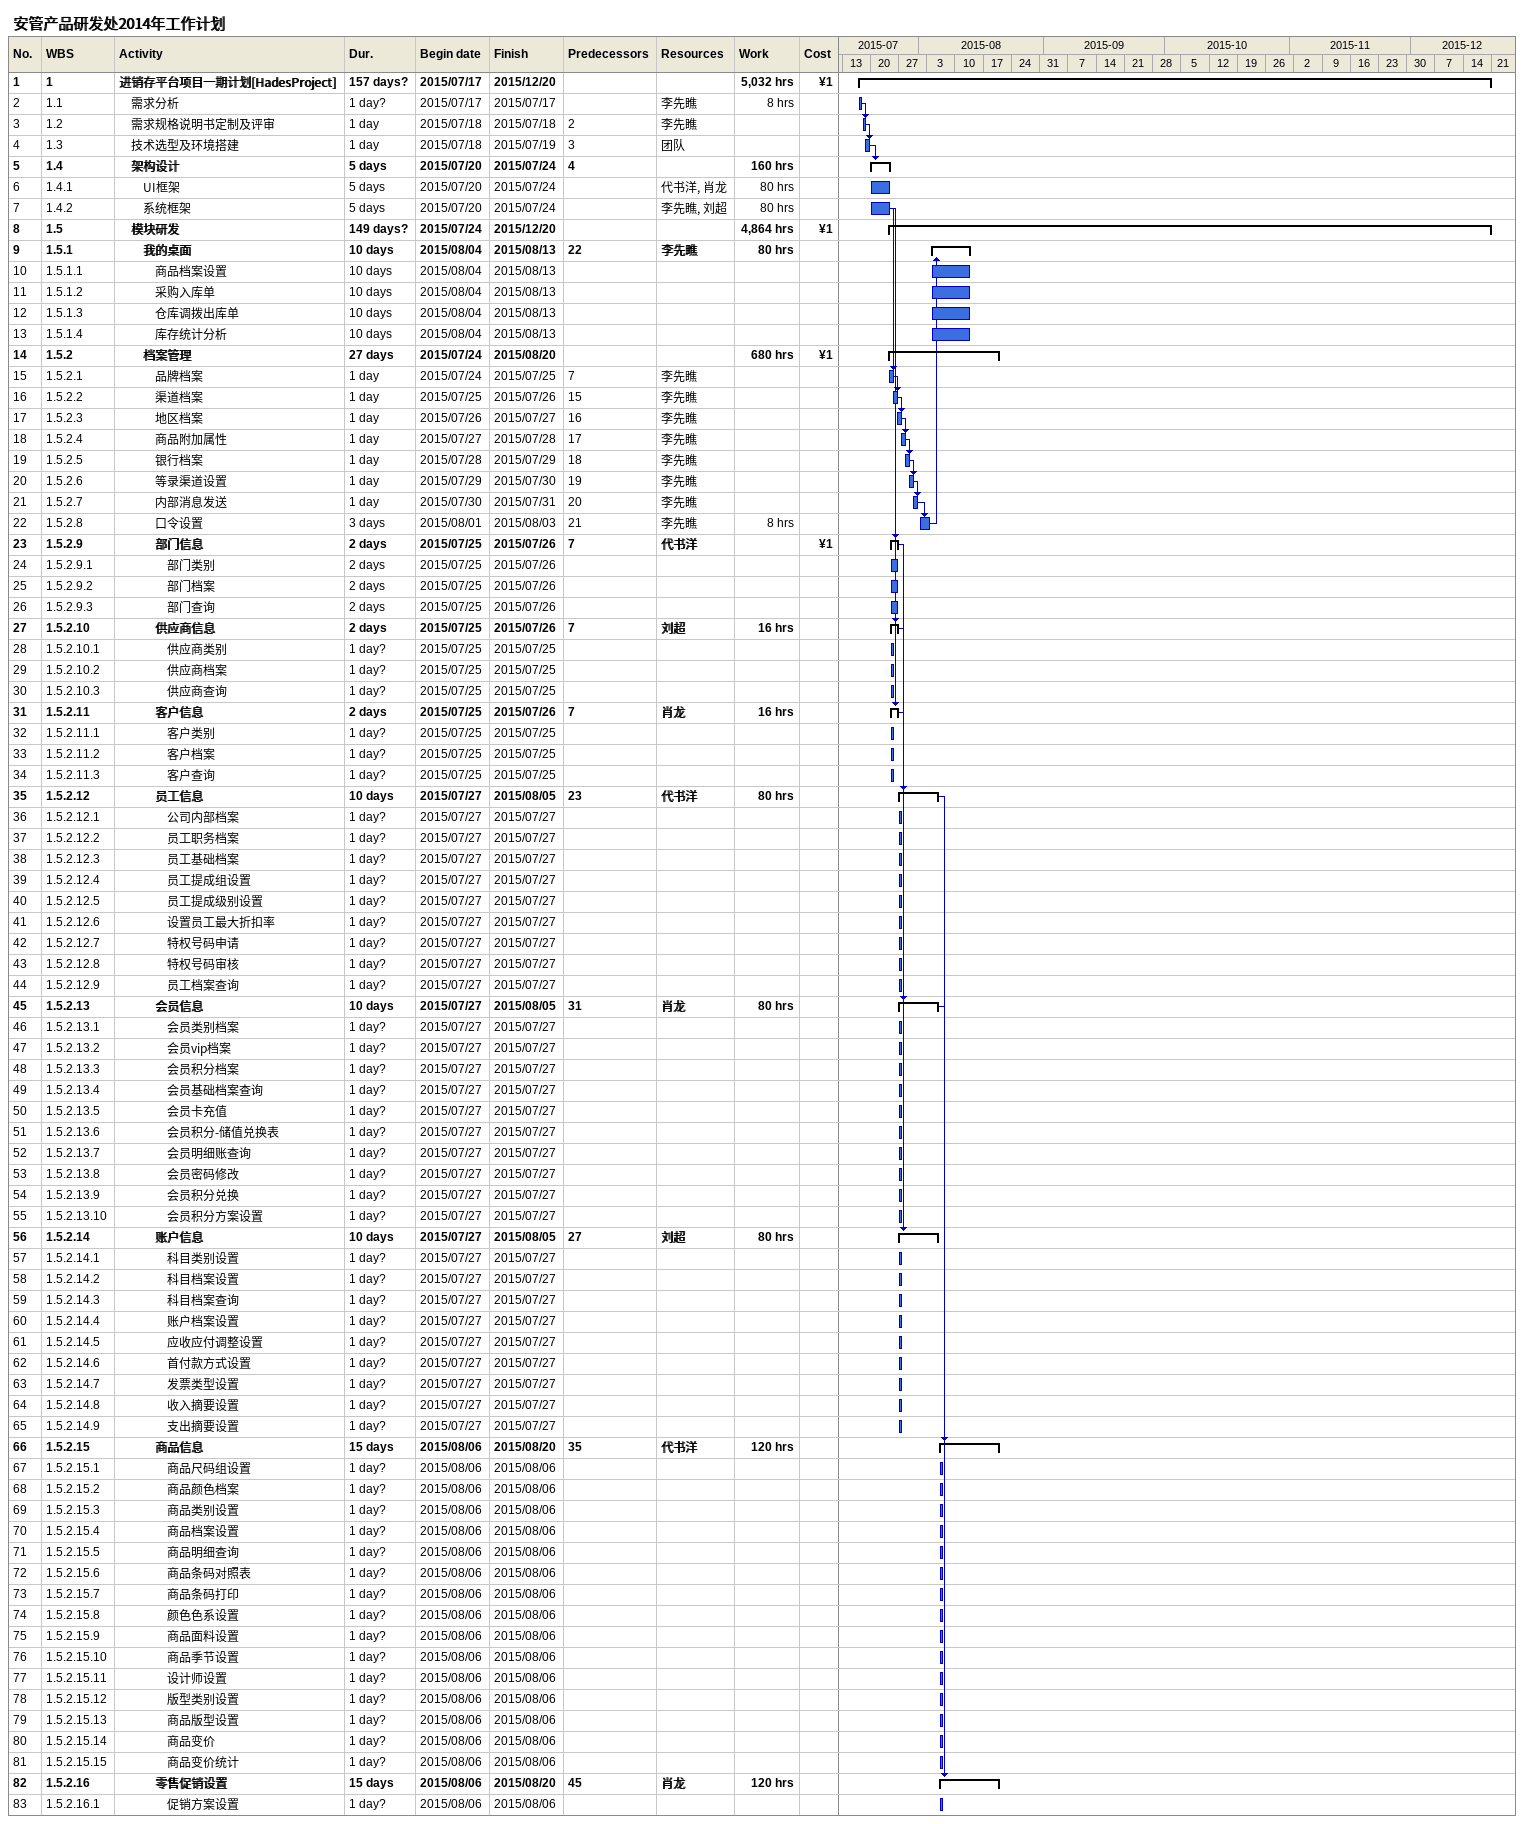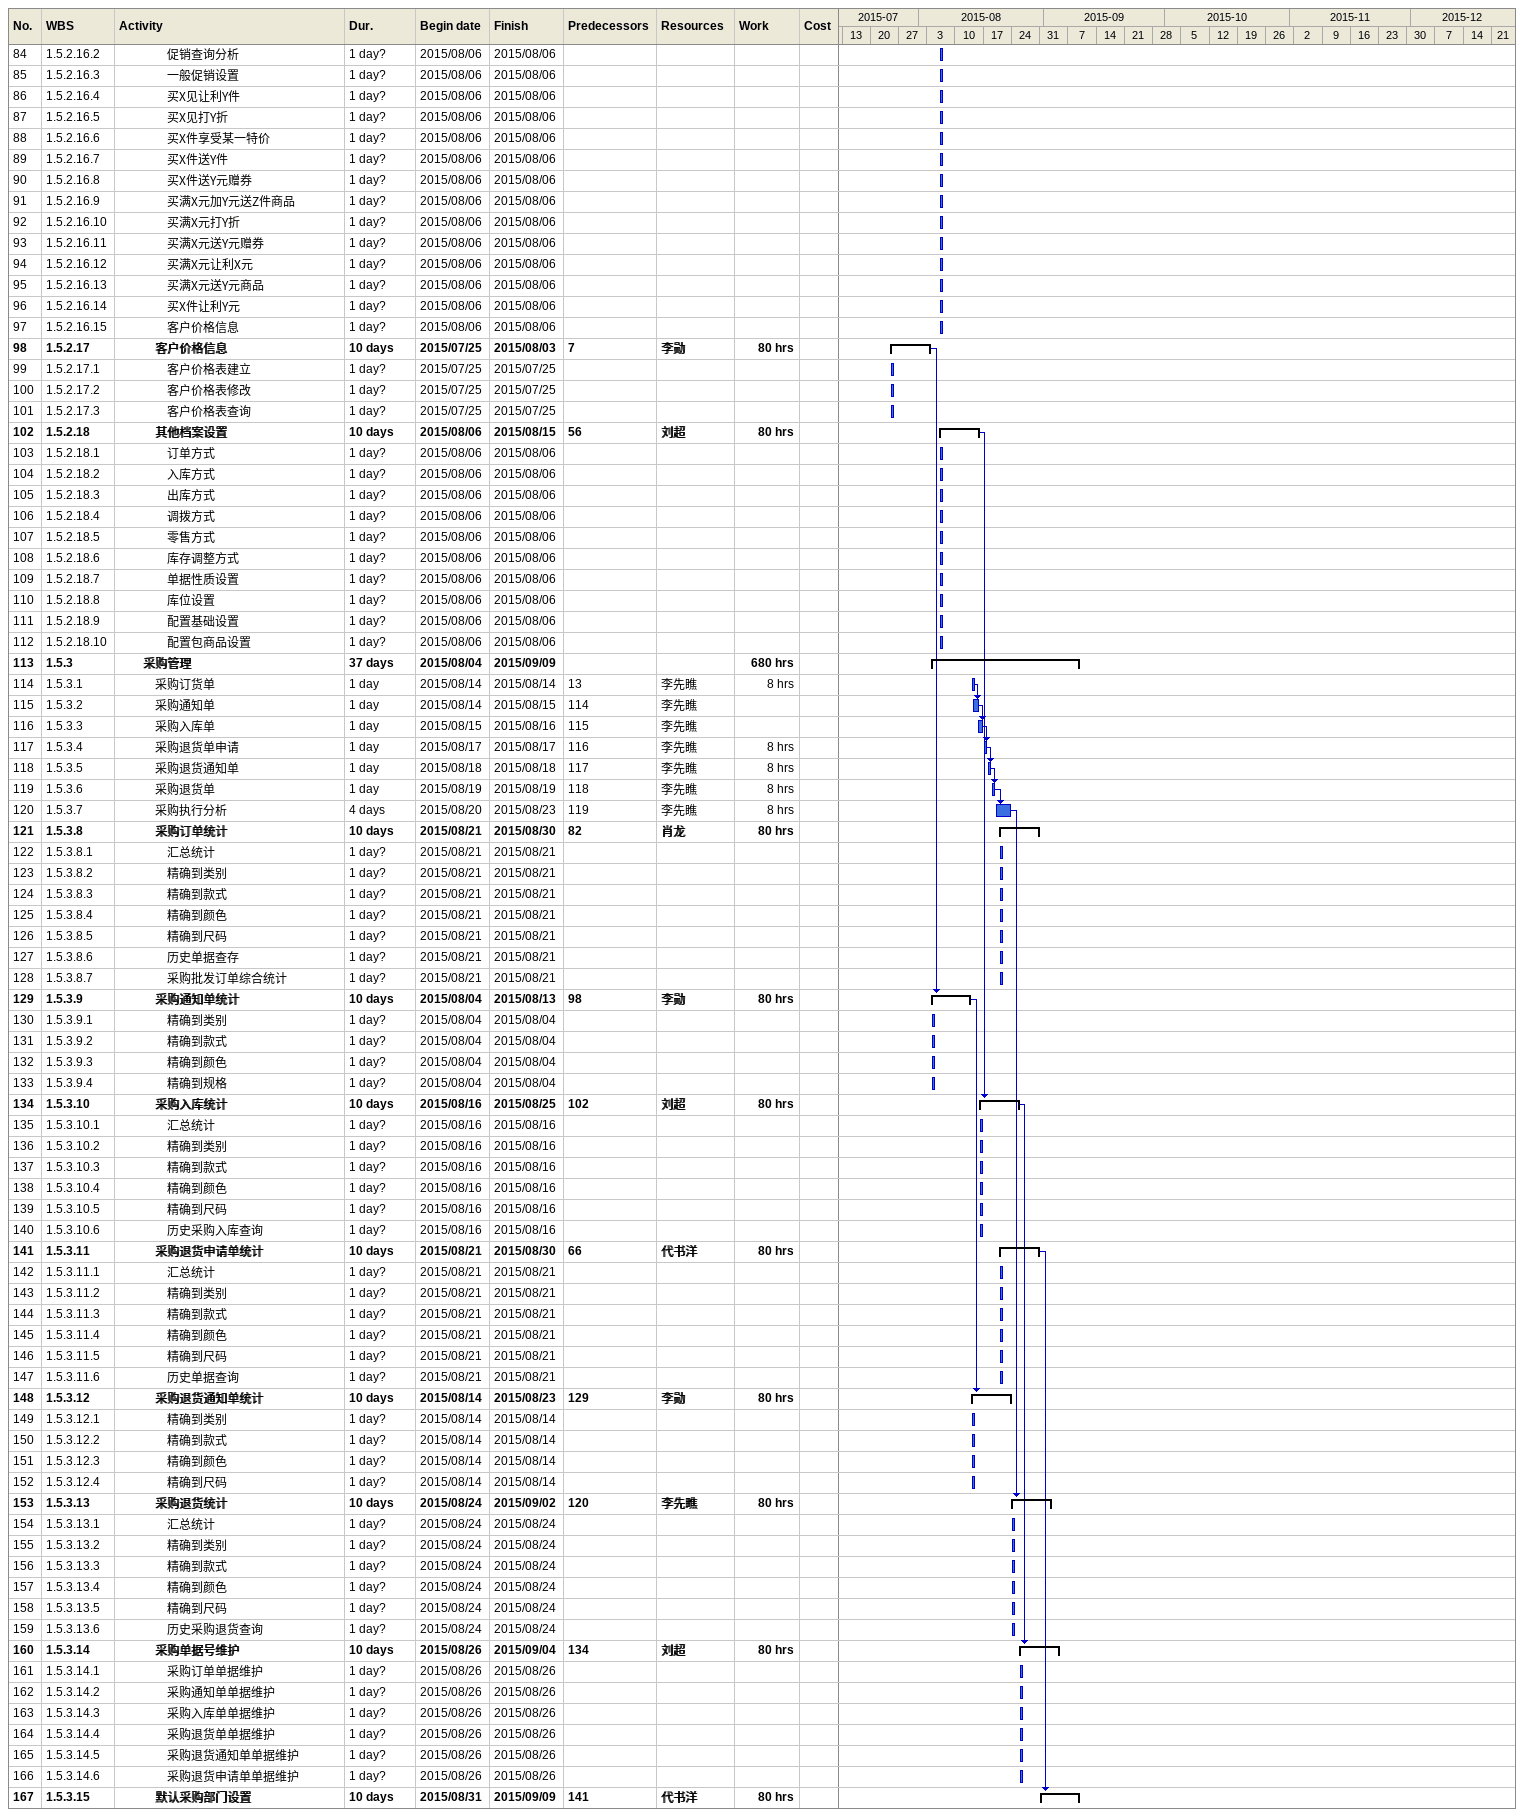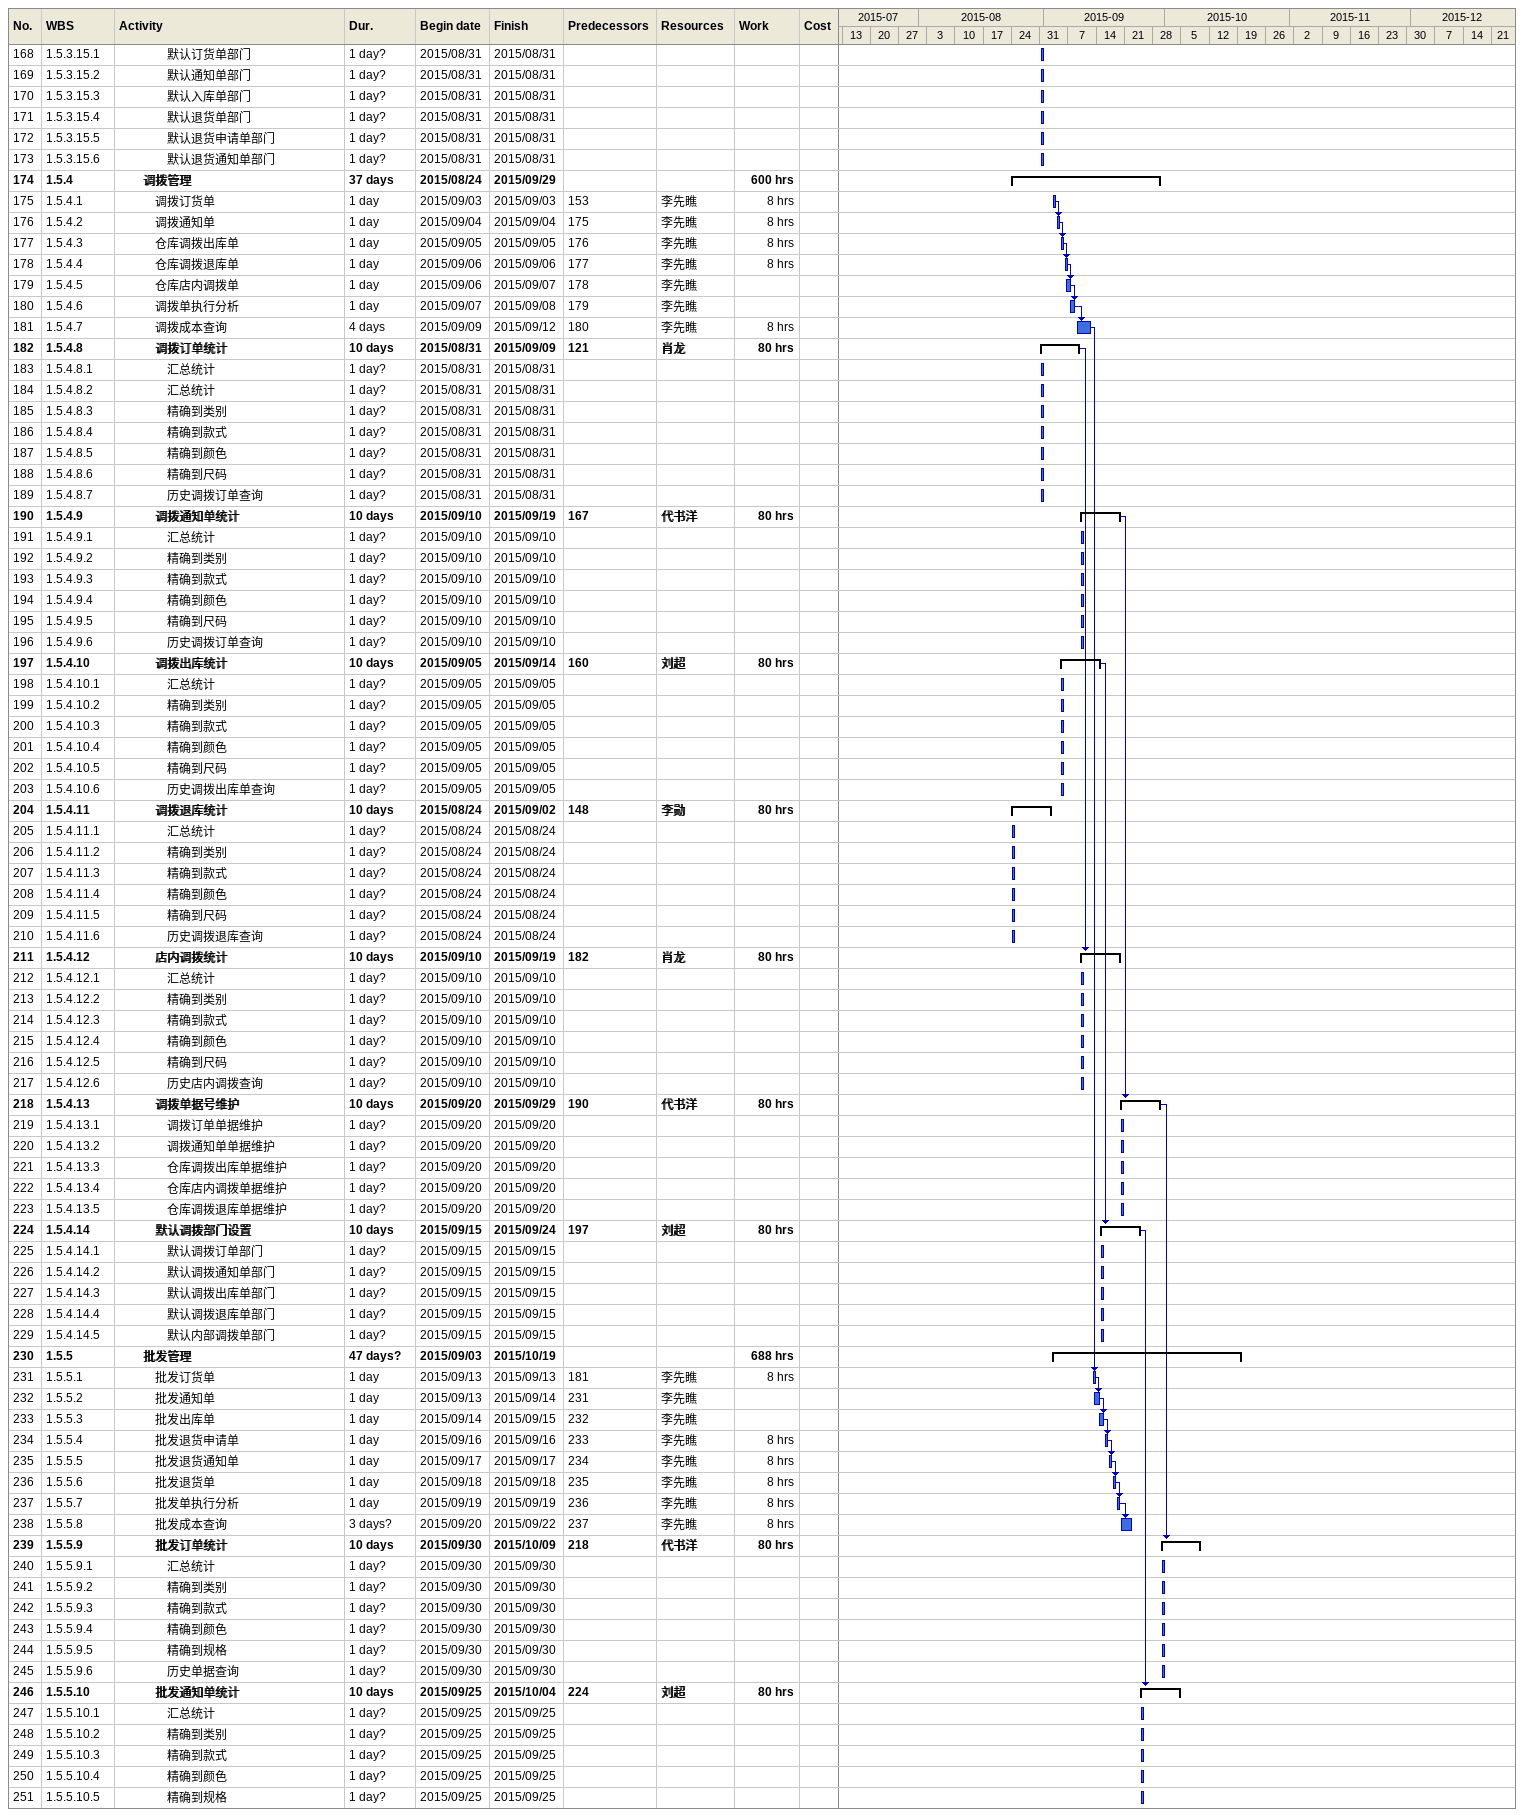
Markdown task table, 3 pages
安管产品研发处2014年工作计划

| ID | WBS | Task | Duration | Start | Finish | Predecessors | Resources | Work (h) | Cost (¥) |
|---|---|---|---|---|---|---|---|---|---|
| 1 | 1 | **进销存平台项目一期计划[HadesProject]** | 157d? | 2015-07-17 | 2015-12-20 |  |  | 5032 | 1 |
| 2 | 1.1 | 需求分析 | 1d? | 2015-07-17 | 2015-07-17 |  | 李先瞧 | 8 |  |
| 3 | 1.2 | 需求规格说明书定制及评审 | 1d | 2015-07-18 | 2015-07-18 | 2 | 李先瞧 |  |  |
| 4 | 1.3 | 技术选型及环境搭建 | 1d | 2015-07-18 | 2015-07-19 | 3 | 团队 |  |  |
| 5 | 1.4 | **架构设计** | 5d | 2015-07-20 | 2015-07-24 | 4 |  | 160 |  |
| 6 | 1.4.1 | UI框架 | 5d | 2015-07-20 | 2015-07-24 |  | 代书洋, 肖龙 | 80 |  |
| 7 | 1.4.2 | 系统框架 | 5d | 2015-07-20 | 2015-07-24 |  | 李先瞧, 刘超 | 80 |  |
| 8 | 1.5 | **模块研发** | 149d? | 2015-07-24 | 2015-12-20 |  |  | 4864 | 1 |
| 9 | 1.5.1 | **我的桌面** | 10d | 2015-08-04 | 2015-08-13 | 22 | 李先瞧 | 80 |  |
| 10 | 1.5.1.1 | 商品档案设置 | 10d | 2015-08-04 | 2015-08-13 |  |  |  |  |
| 11 | 1.5.1.2 | 采购入库单 | 10d | 2015-08-04 | 2015-08-13 |  |  |  |  |
| 12 | 1.5.1.3 | 仓库调拨出库单 | 10d | 2015-08-04 | 2015-08-13 |  |  |  |  |
| 13 | 1.5.1.4 | 库存统计分析 | 10d | 2015-08-04 | 2015-08-13 |  |  |  |  |
| 14 | 1.5.2 | **档案管理** | 27d | 2015-07-24 | 2015-08-20 |  |  | 680 | 1 |
| 15 | 1.5.2.1 | 品牌档案 | 1d | 2015-07-24 | 2015-07-25 | 7 | 李先瞧 |  |  |
| 16 | 1.5.2.2 | 渠道档案 | 1d | 2015-07-25 | 2015-07-26 | 15 | 李先瞧 |  |  |
| 17 | 1.5.2.3 | 地区档案 | 1d | 2015-07-26 | 2015-07-27 | 16 | 李先瞧 |  |  |
| 18 | 1.5.2.4 | 商品附加属性 | 1d | 2015-07-27 | 2015-07-28 | 17 | 李先瞧 |  |  |
| 19 | 1.5.2.5 | 银行档案 | 1d | 2015-07-28 | 2015-07-29 | 18 | 李先瞧 |  |  |
| 20 | 1.5.2.6 | 等录渠道设置 | 1d | 2015-07-29 | 2015-07-30 | 19 | 李先瞧 |  |  |
| 21 | 1.5.2.7 | 内部消息发送 | 1d | 2015-07-30 | 2015-07-31 | 20 | 李先瞧 |  |  |
| 22 | 1.5.2.8 | 口令设置 | 3d | 2015-08-01 | 2015-08-03 | 21 | 李先瞧 | 8 |  |
| 23 | 1.5.2.9 | **部门信息** | 2d | 2015-07-25 | 2015-07-26 | 7 | 代书洋 |  | 1 |
| 24 | 1.5.2.9.1 | 部门类别 | 2d | 2015-07-25 | 2015-07-26 |  |  |  |  |
| 25 | 1.5.2.9.2 | 部门档案 | 2d | 2015-07-25 | 2015-07-26 |  |  |  |  |
| 26 | 1.5.2.9.3 | 部门查询 | 2d | 2015-07-25 | 2015-07-26 |  |  |  |  |
| 27 | 1.5.2.10 | **供应商信息** | 2d | 2015-07-25 | 2015-07-26 | 7 | 刘超 | 16 |  |
| 28 | 1.5.2.10.1 | 供应商类别 | 1d? | 2015-07-25 | 2015-07-25 |  |  |  |  |
| 29 | 1.5.2.10.2 | 供应商档案 | 1d? | 2015-07-25 | 2015-07-25 |  |  |  |  |
| 30 | 1.5.2.10.3 | 供应商查询 | 1d? | 2015-07-25 | 2015-07-25 |  |  |  |  |
| 31 | 1.5.2.11 | **客户信息** | 2d | 2015-07-25 | 2015-07-26 | 7 | 肖龙 | 16 |  |
| 32 | 1.5.2.11.1 | 客户类别 | 1d? | 2015-07-25 | 2015-07-25 |  |  |  |  |
| 33 | 1.5.2.11.2 | 客户档案 | 1d? | 2015-07-25 | 2015-07-25 |  |  |  |  |
| 34 | 1.5.2.11.3 | 客户查询 | 1d? | 2015-07-25 | 2015-07-25 |  |  |  |  |
| 35 | 1.5.2.12 | **员工信息** | 10d | 2015-07-27 | 2015-08-05 | 23 | 代书洋 | 80 |  |
| 36 | 1.5.2.12.1 | 公司内部档案 | 1d? | 2015-07-27 | 2015-07-27 |  |  |  |  |
| 37 | 1.5.2.12.2 | 员工职务档案 | 1d? | 2015-07-27 | 2015-07-27 |  |  |  |  |
| 38 | 1.5.2.12.3 | 员工基础档案 | 1d? | 2015-07-27 | 2015-07-27 |  |  |  |  |
| 39 | 1.5.2.12.4 | 员工提成组设置 | 1d? | 2015-07-27 | 2015-07-27 |  |  |  |  |
| 40 | 1.5.2.12.5 | 员工提成级别设置 | 1d? | 2015-07-27 | 2015-07-27 |  |  |  |  |
| 41 | 1.5.2.12.6 | 设置员工最大折扣率 | 1d? | 2015-07-27 | 2015-07-27 |  |  |  |  |
| 42 | 1.5.2.12.7 | 特权号码申请 | 1d? | 2015-07-27 | 2015-07-27 |  |  |  |  |
| 43 | 1.5.2.12.8 | 特权号码审核 | 1d? | 2015-07-27 | 2015-07-27 |  |  |  |  |
| 44 | 1.5.2.12.9 | 员工档案查询 | 1d? | 2015-07-27 | 2015-07-27 |  |  |  |  |
| 45 | 1.5.2.13 | **会员信息** | 10d | 2015-07-27 | 2015-08-05 | 31 | 肖龙 | 80 |  |
| 46 | 1.5.2.13.1 | 会员类别档案 | 1d? | 2015-07-27 | 2015-07-27 |  |  |  |  |
| 47 | 1.5.2.13.2 | 会员vip档案 | 1d? | 2015-07-27 | 2015-07-27 |  |  |  |  |
| 48 | 1.5.2.13.3 | 会员积分档案 | 1d? | 2015-07-27 | 2015-07-27 |  |  |  |  |
| 49 | 1.5.2.13.4 | 会员基础档案查询 | 1d? | 2015-07-27 | 2015-07-27 |  |  |  |  |
| 50 | 1.5.2.13.5 | 会员卡充值 | 1d? | 2015-07-27 | 2015-07-27 |  |  |  |  |
| 51 | 1.5.2.13.6 | 会员积分-储值兑换表 | 1d? | 2015-07-27 | 2015-07-27 |  |  |  |  |
| 52 | 1.5.2.13.7 | 会员明细账查询 | 1d? | 2015-07-27 | 2015-07-27 |  |  |  |  |
| 53 | 1.5.2.13.8 | 会员密码修改 | 1d? | 2015-07-27 | 2015-07-27 |  |  |  |  |
| 54 | 1.5.2.13.9 | 会员积分兑换 | 1d? | 2015-07-27 | 2015-07-27 |  |  |  |  |
| 55 | 1.5.2.13.10 | 会员积分方案设置 | 1d? | 2015-07-27 | 2015-07-27 |  |  |  |  |
| 56 | 1.5.2.14 | **账户信息** | 10d | 2015-07-27 | 2015-08-05 | 27 | 刘超 | 80 |  |
| 57 | 1.5.2.14.1 | 科目类别设置 | 1d? | 2015-07-27 | 2015-07-27 |  |  |  |  |
| 58 | 1.5.2.14.2 | 科目档案设置 | 1d? | 2015-07-27 | 2015-07-27 |  |  |  |  |
| 59 | 1.5.2.14.3 | 科目档案查询 | 1d? | 2015-07-27 | 2015-07-27 |  |  |  |  |
| 60 | 1.5.2.14.4 | 账户档案设置 | 1d? | 2015-07-27 | 2015-07-27 |  |  |  |  |
| 61 | 1.5.2.14.5 | 应收应付调整设置 | 1d? | 2015-07-27 | 2015-07-27 |  |  |  |  |
| 62 | 1.5.2.14.6 | 首付款方式设置 | 1d? | 2015-07-27 | 2015-07-27 |  |  |  |  |
| 63 | 1.5.2.14.7 | 发票类型设置 | 1d? | 2015-07-27 | 2015-07-27 |  |  |  |  |
| 64 | 1.5.2.14.8 | 收入摘要设置 | 1d? | 2015-07-27 | 2015-07-27 |  |  |  |  |
| 65 | 1.5.2.14.9 | 支出摘要设置 | 1d? | 2015-07-27 | 2015-07-27 |  |  |  |  |
| 66 | 1.5.2.15 | **商品信息** | 15d | 2015-08-06 | 2015-08-20 | 35 | 代书洋 | 120 |  |
| 67 | 1.5.2.15.1 | 商品尺码组设置 | 1d? | 2015-08-06 | 2015-08-06 |  |  |  |  |
| 68 | 1.5.2.15.2 | 商品颜色档案 | 1d? | 2015-08-06 | 2015-08-06 |  |  |  |  |
| 69 | 1.5.2.15.3 | 商品类别设置 | 1d? | 2015-08-06 | 2015-08-06 |  |  |  |  |
| 70 | 1.5.2.15.4 | 商品档案设置 | 1d? | 2015-08-06 | 2015-08-06 |  |  |  |  |
| 71 | 1.5.2.15.5 | 商品明细查询 | 1d? | 2015-08-06 | 2015-08-06 |  |  |  |  |
| 72 | 1.5.2.15.6 | 商品条码对照表 | 1d? | 2015-08-06 | 2015-08-06 |  |  |  |  |
| 73 | 1.5.2.15.7 | 商品条码打印 | 1d? | 2015-08-06 | 2015-08-06 |  |  |  |  |
| 74 | 1.5.2.15.8 | 颜色色系设置 | 1d? | 2015-08-06 | 2015-08-06 |  |  |  |  |
| 75 | 1.5.2.15.9 | 商品面料设置 | 1d? | 2015-08-06 | 2015-08-06 |  |  |  |  |
| 76 | 1.5.2.15.10 | 商品季节设置 | 1d? | 2015-08-06 | 2015-08-06 |  |  |  |  |
| 77 | 1.5.2.15.11 | 设计师设置 | 1d? | 2015-08-06 | 2015-08-06 |  |  |  |  |
| 78 | 1.5.2.15.12 | 版型类别设置 | 1d? | 2015-08-06 | 2015-08-06 |  |  |  |  |
| 79 | 1.5.2.15.13 | 商品版型设置 | 1d? | 2015-08-06 | 2015-08-06 |  |  |  |  |
| 80 | 1.5.2.15.14 | 商品变价 | 1d? | 2015-08-06 | 2015-08-06 |  |  |  |  |
| 81 | 1.5.2.15.15 | 商品变价统计 | 1d? | 2015-08-06 | 2015-08-06 |  |  |  |  |
| 82 | 1.5.2.16 | **零售促销设置** | 15d | 2015-08-06 | 2015-08-20 | 45 | 肖龙 | 120 |  |
| 83 | 1.5.2.16.1 | 促销方案设置 | 1d? | 2015-08-06 | 2015-08-06 |  |  |  |  |
| 84 | 1.5.2.16.2 | 促销查询分析 | 1d? | 2015-08-06 | 2015-08-06 |  |  |  |  |
| 85 | 1.5.2.16.3 | 一般促销设置 | 1d? | 2015-08-06 | 2015-08-06 |  |  |  |  |
| 86 | 1.5.2.16.4 | 买X见让利Y件 | 1d? | 2015-08-06 | 2015-08-06 |  |  |  |  |
| 87 | 1.5.2.16.5 | 买X见打Y折 | 1d? | 2015-08-06 | 2015-08-06 |  |  |  |  |
| 88 | 1.5.2.16.6 | 买X件享受某一特价 | 1d? | 2015-08-06 | 2015-08-06 |  |  |  |  |
| 89 | 1.5.2.16.7 | 买X件送Y件 | 1d? | 2015-08-06 | 2015-08-06 |  |  |  |  |
| 90 | 1.5.2.16.8 | 买X件送Y元赠券 | 1d? | 2015-08-06 | 2015-08-06 |  |  |  |  |
| 91 | 1.5.2.16.9 | 买满X元加Y元送Z件商品 | 1d? | 2015-08-06 | 2015-08-06 |  |  |  |  |
| 92 | 1.5.2.16.10 | 买满X元打Y折 | 1d? | 2015-08-06 | 2015-08-06 |  |  |  |  |
| 93 | 1.5.2.16.11 | 买满X元送Y元赠券 | 1d? | 2015-08-06 | 2015-08-06 |  |  |  |  |
| 94 | 1.5.2.16.12 | 买满X元让利X元 | 1d? | 2015-08-06 | 2015-08-06 |  |  |  |  |
| 95 | 1.5.2.16.13 | 买满X元送Y元商品 | 1d? | 2015-08-06 | 2015-08-06 |  |  |  |  |
| 96 | 1.5.2.16.14 | 买X件让利Y元 | 1d? | 2015-08-06 | 2015-08-06 |  |  |  |  |
| 97 | 1.5.2.16.15 | 客户价格信息 | 1d? | 2015-08-06 | 2015-08-06 |  |  |  |  |
| 98 | 1.5.2.17 | **客户价格信息** | 10d | 2015-07-25 | 2015-08-03 | 7 | 李勋 | 80 |  |
| 99 | 1.5.2.17.1 | 客户价格表建立 | 1d? | 2015-07-25 | 2015-07-25 |  |  |  |  |
| 100 | 1.5.2.17.2 | 客户价格表修改 | 1d? | 2015-07-25 | 2015-07-25 |  |  |  |  |
| 101 | 1.5.2.17.3 | 客户价格表查询 | 1d? | 2015-07-25 | 2015-07-25 |  |  |  |  |
| 102 | 1.5.2.18 | **其他档案设置** | 10d | 2015-08-06 | 2015-08-15 | 56 | 刘超 | 80 |  |
| 103 | 1.5.2.18.1 | 订单方式 | 1d? | 2015-08-06 | 2015-08-06 |  |  |  |  |
| 104 | 1.5.2.18.2 | 入库方式 | 1d? | 2015-08-06 | 2015-08-06 |  |  |  |  |
| 105 | 1.5.2.18.3 | 出库方式 | 1d? | 2015-08-06 | 2015-08-06 |  |  |  |  |
| 106 | 1.5.2.18.4 | 调拨方式 | 1d? | 2015-08-06 | 2015-08-06 |  |  |  |  |
| 107 | 1.5.2.18.5 | 零售方式 | 1d? | 2015-08-06 | 2015-08-06 |  |  |  |  |
| 108 | 1.5.2.18.6 | 库存调整方式 | 1d? | 2015-08-06 | 2015-08-06 |  |  |  |  |
| 109 | 1.5.2.18.7 | 单据性质设置 | 1d? | 2015-08-06 | 2015-08-06 |  |  |  |  |
| 110 | 1.5.2.18.8 | 库位设置 | 1d? | 2015-08-06 | 2015-08-06 |  |  |  |  |
| 111 | 1.5.2.18.9 | 配置基础设置 | 1d? | 2015-08-06 | 2015-08-06 |  |  |  |  |
| 112 | 1.5.2.18.10 | 配置包商品设置 | 1d? | 2015-08-06 | 2015-08-06 |  |  |  |  |
| 113 | 1.5.3 | **采购管理** | 37d | 2015-08-04 | 2015-09-09 |  |  | 680 |  |
| 114 | 1.5.3.1 | 采购订货单 | 1d | 2015-08-14 | 2015-08-14 | 13 | 李先瞧 | 8 |  |
| 115 | 1.5.3.2 | 采购通知单 | 1d | 2015-08-14 | 2015-08-15 | 114 | 李先瞧 |  |  |
| 116 | 1.5.3.3 | 采购入库单 | 1d | 2015-08-15 | 2015-08-16 | 115 | 李先瞧 |  |  |
| 117 | 1.5.3.4 | 采购退货单申请 | 1d | 2015-08-17 | 2015-08-17 | 116 | 李先瞧 | 8 |  |
| 118 | 1.5.3.5 | 采购退货通知单 | 1d | 2015-08-18 | 2015-08-18 | 117 | 李先瞧 | 8 |  |
| 119 | 1.5.3.6 | 采购退货单 | 1d | 2015-08-19 | 2015-08-19 | 118 | 李先瞧 | 8 |  |
| 120 | 1.5.3.7 | 采购执行分析 | 4d | 2015-08-20 | 2015-08-23 | 119 | 李先瞧 | 8 |  |
| 121 | 1.5.3.8 | **采购订单统计** | 10d | 2015-08-21 | 2015-08-30 | 82 | 肖龙 | 80 |  |
| 122 | 1.5.3.8.1 | 汇总统计 | 1d? | 2015-08-21 | 2015-08-21 |  |  |  |  |
| 123 | 1.5.3.8.2 | 精确到类别 | 1d? | 2015-08-21 | 2015-08-21 |  |  |  |  |
| 124 | 1.5.3.8.3 | 精确到款式 | 1d? | 2015-08-21 | 2015-08-21 |  |  |  |  |
| 125 | 1.5.3.8.4 | 精确到颜色 | 1d? | 2015-08-21 | 2015-08-21 |  |  |  |  |
| 126 | 1.5.3.8.5 | 精确到尺码 | 1d? | 2015-08-21 | 2015-08-21 |  |  |  |  |
| 127 | 1.5.3.8.6 | 历史单据查存 | 1d? | 2015-08-21 | 2015-08-21 |  |  |  |  |
| 128 | 1.5.3.8.7 | 采购批发订单综合统计 | 1d? | 2015-08-21 | 2015-08-21 |  |  |  |  |
| 129 | 1.5.3.9 | **采购通知单统计** | 10d | 2015-08-04 | 2015-08-13 | 98 | 李勋 | 80 |  |
| 130 | 1.5.3.9.1 | 精确到类别 | 1d? | 2015-08-04 | 2015-08-04 |  |  |  |  |
| 131 | 1.5.3.9.2 | 精确到款式 | 1d? | 2015-08-04 | 2015-08-04 |  |  |  |  |
| 132 | 1.5.3.9.3 | 精确到颜色 | 1d? | 2015-08-04 | 2015-08-04 |  |  |  |  |
| 133 | 1.5.3.9.4 | 精确到规格 | 1d? | 2015-08-04 | 2015-08-04 |  |  |  |  |
| 134 | 1.5.3.10 | **采购入库统计** | 10d | 2015-08-16 | 2015-08-25 | 102 | 刘超 | 80 |  |
| 135 | 1.5.3.10.1 | 汇总统计 | 1d? | 2015-08-16 | 2015-08-16 |  |  |  |  |
| 136 | 1.5.3.10.2 | 精确到类别 | 1d? | 2015-08-16 | 2015-08-16 |  |  |  |  |
| 137 | 1.5.3.10.3 | 精确到款式 | 1d? | 2015-08-16 | 2015-08-16 |  |  |  |  |
| 138 | 1.5.3.10.4 | 精确到颜色 | 1d? | 2015-08-16 | 2015-08-16 |  |  |  |  |
| 139 | 1.5.3.10.5 | 精确到尺码 | 1d? | 2015-08-16 | 2015-08-16 |  |  |  |  |
| 140 | 1.5.3.10.6 | 历史采购入库查询 | 1d? | 2015-08-16 | 2015-08-16 |  |  |  |  |
| 141 | 1.5.3.11 | **采购退货申请单统计** | 10d | 2015-08-21 | 2015-08-30 | 66 | 代书洋 | 80 |  |
| 142 | 1.5.3.11.1 | 汇总统计 | 1d? | 2015-08-21 | 2015-08-21 |  |  |  |  |
| 143 | 1.5.3.11.2 | 精确到类别 | 1d? | 2015-08-21 | 2015-08-21 |  |  |  |  |
| 144 | 1.5.3.11.3 | 精确到款式 | 1d? | 2015-08-21 | 2015-08-21 |  |  |  |  |
| 145 | 1.5.3.11.4 | 精确到颜色 | 1d? | 2015-08-21 | 2015-08-21 |  |  |  |  |
| 146 | 1.5.3.11.5 | 精确到尺码 | 1d? | 2015-08-21 | 2015-08-21 |  |  |  |  |
| 147 | 1.5.3.11.6 | 历史单据查询 | 1d? | 2015-08-21 | 2015-08-21 |  |  |  |  |
| 148 | 1.5.3.12 | **采购退货通知单统计** | 10d | 2015-08-14 | 2015-08-23 | 129 | 李勋 | 80 |  |
| 149 | 1.5.3.12.1 | 精确到类别 | 1d? | 2015-08-14 | 2015-08-14 |  |  |  |  |
| 150 | 1.5.3.12.2 | 精确到款式 | 1d? | 2015-08-14 | 2015-08-14 |  |  |  |  |
| 151 | 1.5.3.12.3 | 精确到颜色 | 1d? | 2015-08-14 | 2015-08-14 |  |  |  |  |
| 152 | 1.5.3.12.4 | 精确到尺码 | 1d? | 2015-08-14 | 2015-08-14 |  |  |  |  |
| 153 | 1.5.3.13 | **采购退货统计** | 10d | 2015-08-24 | 2015-09-02 | 120 | 李先瞧 | 80 |  |
| 154 | 1.5.3.13.1 | 汇总统计 | 1d? | 2015-08-24 | 2015-08-24 |  |  |  |  |
| 155 | 1.5.3.13.2 | 精确到类别 | 1d? | 2015-08-24 | 2015-08-24 |  |  |  |  |
| 156 | 1.5.3.13.3 | 精确到款式 | 1d? | 2015-08-24 | 2015-08-24 |  |  |  |  |
| 157 | 1.5.3.13.4 | 精确到颜色 | 1d? | 2015-08-24 | 2015-08-24 |  |  |  |  |
| 158 | 1.5.3.13.5 | 精确到尺码 | 1d? | 2015-08-24 | 2015-08-24 |  |  |  |  |
| 159 | 1.5.3.13.6 | 历史采购退货查询 | 1d? | 2015-08-24 | 2015-08-24 |  |  |  |  |
| 160 | 1.5.3.14 | **采购单据号维护** | 10d | 2015-08-26 | 2015-09-04 | 134 | 刘超 | 80 |  |
| 161 | 1.5.3.14.1 | 采购订单单据维护 | 1d? | 2015-08-26 | 2015-08-26 |  |  |  |  |
| 162 | 1.5.3.14.2 | 采购通知单单据维护 | 1d? | 2015-08-26 | 2015-08-26 |  |  |  |  |
| 163 | 1.5.3.14.3 | 采购入库单单据维护 | 1d? | 2015-08-26 | 2015-08-26 |  |  |  |  |
| 164 | 1.5.3.14.4 | 采购退货单单据维护 | 1d? | 2015-08-26 | 2015-08-26 |  |  |  |  |
| 165 | 1.5.3.14.5 | 采购退货通知单单据维护 | 1d? | 2015-08-26 | 2015-08-26 |  |  |  |  |
| 166 | 1.5.3.14.6 | 采购退货申请单单据维护 | 1d? | 2015-08-26 | 2015-08-26 |  |  |  |  |
| 167 | 1.5.3.15 | **默认采购部门设置** | 10d | 2015-08-31 | 2015-09-09 | 141 | 代书洋 | 80 |  |
| 168 | 1.5.3.15.1 | 默认订货单部门 | 1d? | 2015-08-31 | 2015-08-31 |  |  |  |  |
| 169 | 1.5.3.15.2 | 默认通知单部门 | 1d? | 2015-08-31 | 2015-08-31 |  |  |  |  |
| 170 | 1.5.3.15.3 | 默认入库单部门 | 1d? | 2015-08-31 | 2015-08-31 |  |  |  |  |
| 171 | 1.5.3.15.4 | 默认退货单部门 | 1d? | 2015-08-31 | 2015-08-31 |  |  |  |  |
| 172 | 1.5.3.15.5 | 默认退货申请单部门 | 1d? | 2015-08-31 | 2015-08-31 |  |  |  |  |
| 173 | 1.5.3.15.6 | 默认退货通知单部门 | 1d? | 2015-08-31 | 2015-08-31 |  |  |  |  |
| 174 | 1.5.4 | **调拨管理** | 37d | 2015-08-24 | 2015-09-29 |  |  | 600 |  |
| 175 | 1.5.4.1 | 调拨订货单 | 1d | 2015-09-03 | 2015-09-03 | 153 | 李先瞧 | 8 |  |
| 176 | 1.5.4.2 | 调拨通知单 | 1d | 2015-09-04 | 2015-09-04 | 175 | 李先瞧 | 8 |  |
| 177 | 1.5.4.3 | 仓库调拨出库单 | 1d | 2015-09-05 | 2015-09-05 | 176 | 李先瞧 | 8 |  |
| 178 | 1.5.4.4 | 仓库调拨退库单 | 1d | 2015-09-06 | 2015-09-06 | 177 | 李先瞧 | 8 |  |
| 179 | 1.5.4.5 | 仓库店内调拨单 | 1d | 2015-09-06 | 2015-09-07 | 178 | 李先瞧 |  |  |
| 180 | 1.5.4.6 | 调拨单执行分析 | 1d | 2015-09-07 | 2015-09-08 | 179 | 李先瞧 |  |  |
| 181 | 1.5.4.7 | 调拨成本查询 | 4d | 2015-09-09 | 2015-09-12 | 180 | 李先瞧 | 8 |  |
| 182 | 1.5.4.8 | **调拨订单统计** | 10d | 2015-08-31 | 2015-09-09 | 121 | 肖龙 | 80 |  |
| 183 | 1.5.4.8.1 | 汇总统计 | 1d? | 2015-08-31 | 2015-08-31 |  |  |  |  |
| 184 | 1.5.4.8.2 | 汇总统计 | 1d? | 2015-08-31 | 2015-08-31 |  |  |  |  |
| 185 | 1.5.4.8.3 | 精确到类别 | 1d? | 2015-08-31 | 2015-08-31 |  |  |  |  |
| 186 | 1.5.4.8.4 | 精确到款式 | 1d? | 2015-08-31 | 2015-08-31 |  |  |  |  |
| 187 | 1.5.4.8.5 | 精确到颜色 | 1d? | 2015-08-31 | 2015-08-31 |  |  |  |  |
| 188 | 1.5.4.8.6 | 精确到尺码 | 1d? | 2015-08-31 | 2015-08-31 |  |  |  |  |
| 189 | 1.5.4.8.7 | 历史调拨订单查询 | 1d? | 2015-08-31 | 2015-08-31 |  |  |  |  |
| 190 | 1.5.4.9 | **调拨通知单统计** | 10d | 2015-09-10 | 2015-09-19 | 167 | 代书洋 | 80 |  |
| 191 | 1.5.4.9.1 | 汇总统计 | 1d? | 2015-09-10 | 2015-09-10 |  |  |  |  |
| 192 | 1.5.4.9.2 | 精确到类别 | 1d? | 2015-09-10 | 2015-09-10 |  |  |  |  |
| 193 | 1.5.4.9.3 | 精确到款式 | 1d? | 2015-09-10 | 2015-09-10 |  |  |  |  |
| 194 | 1.5.4.9.4 | 精确到颜色 | 1d? | 2015-09-10 | 2015-09-10 |  |  |  |  |
| 195 | 1.5.4.9.5 | 精确到尺码 | 1d? | 2015-09-10 | 2015-09-10 |  |  |  |  |
| 196 | 1.5.4.9.6 | 历史调拨订单查询 | 1d? | 2015-09-10 | 2015-09-10 |  |  |  |  |
| 197 | 1.5.4.10 | **调拨出库统计** | 10d | 2015-09-05 | 2015-09-14 | 160 | 刘超 | 80 |  |
| 198 | 1.5.4.10.1 | 汇总统计 | 1d? | 2015-09-05 | 2015-09-05 |  |  |  |  |
| 199 | 1.5.4.10.2 | 精确到类别 | 1d? | 2015-09-05 | 2015-09-05 |  |  |  |  |
| 200 | 1.5.4.10.3 | 精确到款式 | 1d? | 2015-09-05 | 2015-09-05 |  |  |  |  |
| 201 | 1.5.4.10.4 | 精确到颜色 | 1d? | 2015-09-05 | 2015-09-05 |  |  |  |  |
| 202 | 1.5.4.10.5 | 精确到尺码 | 1d? | 2015-09-05 | 2015-09-05 |  |  |  |  |
| 203 | 1.5.4.10.6 | 历史调拨出库单查询 | 1d? | 2015-09-05 | 2015-09-05 |  |  |  |  |
| 204 | 1.5.4.11 | **调拨退库统计** | 10d | 2015-08-24 | 2015-09-02 | 148 | 李勋 | 80 |  |
| 205 | 1.5.4.11.1 | 汇总统计 | 1d? | 2015-08-24 | 2015-08-24 |  |  |  |  |
| 206 | 1.5.4.11.2 | 精确到类别 | 1d? | 2015-08-24 | 2015-08-24 |  |  |  |  |
| 207 | 1.5.4.11.3 | 精确到款式 | 1d? | 2015-08-24 | 2015-08-24 |  |  |  |  |
| 208 | 1.5.4.11.4 | 精确到颜色 | 1d? | 2015-08-24 | 2015-08-24 |  |  |  |  |
| 209 | 1.5.4.11.5 | 精确到尺码 | 1d? | 2015-08-24 | 2015-08-24 |  |  |  |  |
| 210 | 1.5.4.11.6 | 历史调拨退库查询 | 1d? | 2015-08-24 | 2015-08-24 |  |  |  |  |
| 211 | 1.5.4.12 | **店内调拨统计** | 10d | 2015-09-10 | 2015-09-19 | 182 | 肖龙 | 80 |  |
| 212 | 1.5.4.12.1 | 汇总统计 | 1d? | 2015-09-10 | 2015-09-10 |  |  |  |  |
| 213 | 1.5.4.12.2 | 精确到类别 | 1d? | 2015-09-10 | 2015-09-10 |  |  |  |  |
| 214 | 1.5.4.12.3 | 精确到款式 | 1d? | 2015-09-10 | 2015-09-10 |  |  |  |  |
| 215 | 1.5.4.12.4 | 精确到颜色 | 1d? | 2015-09-10 | 2015-09-10 |  |  |  |  |
| 216 | 1.5.4.12.5 | 精确到尺码 | 1d? | 2015-09-10 | 2015-09-10 |  |  |  |  |
| 217 | 1.5.4.12.6 | 历史店内调拨查询 | 1d? | 2015-09-10 | 2015-09-10 |  |  |  |  |
| 218 | 1.5.4.13 | **调拨单据号维护** | 10d | 2015-09-20 | 2015-09-29 | 190 | 代书洋 | 80 |  |
| 219 | 1.5.4.13.1 | 调拨订单单据维护 | 1d? | 2015-09-20 | 2015-09-20 |  |  |  |  |
| 220 | 1.5.4.13.2 | 调拨通知单单据维护 | 1d? | 2015-09-20 | 2015-09-20 |  |  |  |  |
| 221 | 1.5.4.13.3 | 仓库调拨出库单据维护 | 1d? | 2015-09-20 | 2015-09-20 |  |  |  |  |
| 222 | 1.5.4.13.4 | 仓库店内调拨单据维护 | 1d? | 2015-09-20 | 2015-09-20 |  |  |  |  |
| 223 | 1.5.4.13.5 | 仓库调拨退库单据维护 | 1d? | 2015-09-20 | 2015-09-20 |  |  |  |  |
| 224 | 1.5.4.14 | **默认调拨部门设置** | 10d | 2015-09-15 | 2015-09-24 | 197 | 刘超 | 80 |  |
| 225 | 1.5.4.14.1 | 默认调拨订单部门 | 1d? | 2015-09-15 | 2015-09-15 |  |  |  |  |
| 226 | 1.5.4.14.2 | 默认调拨通知单部门 | 1d? | 2015-09-15 | 2015-09-15 |  |  |  |  |
| 227 | 1.5.4.14.3 | 默认调拨出库单部门 | 1d? | 2015-09-15 | 2015-09-15 |  |  |  |  |
| 228 | 1.5.4.14.4 | 默认调拨退库单部门 | 1d? | 2015-09-15 | 2015-09-15 |  |  |  |  |
| 229 | 1.5.4.14.5 | 默认内部调拨单部门 | 1d? | 2015-09-15 | 2015-09-15 |  |  |  |  |
| 230 | 1.5.5 | **批发管理** | 47d? | 2015-09-03 | 2015-10-19 |  |  | 688 |  |
| 231 | 1.5.5.1 | 批发订货单 | 1d | 2015-09-13 | 2015-09-13 | 181 | 李先瞧 | 8 |  |
| 232 | 1.5.5.2 | 批发通知单 | 1d | 2015-09-13 | 2015-09-14 | 231 | 李先瞧 |  |  |
| 233 | 1.5.5.3 | 批发出库单 | 1d | 2015-09-14 | 2015-09-15 | 232 | 李先瞧 |  |  |
| 234 | 1.5.5.4 | 批发退货申请单 | 1d | 2015-09-16 | 2015-09-16 | 233 | 李先瞧 | 8 |  |
| 235 | 1.5.5.5 | 批发退货通知单 | 1d | 2015-09-17 | 2015-09-17 | 234 | 李先瞧 | 8 |  |
| 236 | 1.5.5.6 | 批发退货单 | 1d | 2015-09-18 | 2015-09-18 | 235 | 李先瞧 | 8 |  |
| 237 | 1.5.5.7 | 批发单执行分析 | 1d | 2015-09-19 | 2015-09-19 | 236 | 李先瞧 | 8 |  |
| 238 | 1.5.5.8 | 批发成本查询 | 3d? | 2015-09-20 | 2015-09-22 | 237 | 李先瞧 | 8 |  |
| 239 | 1.5.5.9 | **批发订单统计** | 10d | 2015-09-30 | 2015-10-09 | 218 | 代书洋 | 80 |  |
| 240 | 1.5.5.9.1 | 汇总统计 | 1d? | 2015-09-30 | 2015-09-30 |  |  |  |  |
| 241 | 1.5.5.9.2 | 精确到类别 | 1d? | 2015-09-30 | 2015-09-30 |  |  |  |  |
| 242 | 1.5.5.9.3 | 精确到款式 | 1d? | 2015-09-30 | 2015-09-30 |  |  |  |  |
| 243 | 1.5.5.9.4 | 精确到颜色 | 1d? | 2015-09-30 | 2015-09-30 |  |  |  |  |
| 244 | 1.5.5.9.5 | 精确到规格 | 1d? | 2015-09-30 | 2015-09-30 |  |  |  |  |
| 245 | 1.5.5.9.6 | 历史单据查询 | 1d? | 2015-09-30 | 2015-09-30 |  |  |  |  |
| 246 | 1.5.5.10 | **批发通知单统计** | 10d | 2015-09-25 | 2015-10-04 | 224 | 刘超 | 80 |  |
| 247 | 1.5.5.10.1 | 汇总统计 | 1d? | 2015-09-25 | 2015-09-25 |  |  |  |  |
| 248 | 1.5.5.10.2 | 精确到类别 | 1d? | 2015-09-25 | 2015-09-25 |  |  |  |  |
| 249 | 1.5.5.10.3 | 精确到款式 | 1d? | 2015-09-25 | 2015-09-25 |  |  |  |  |
| 250 | 1.5.5.10.4 | 精确到颜色 | 1d? | 2015-09-25 | 2015-09-25 |  |  |  |  |
| 251 | 1.5.5.10.5 | 精确到规格 | 1d? | 2015-09-25 | 2015-09-25 |  |  |  |  |
